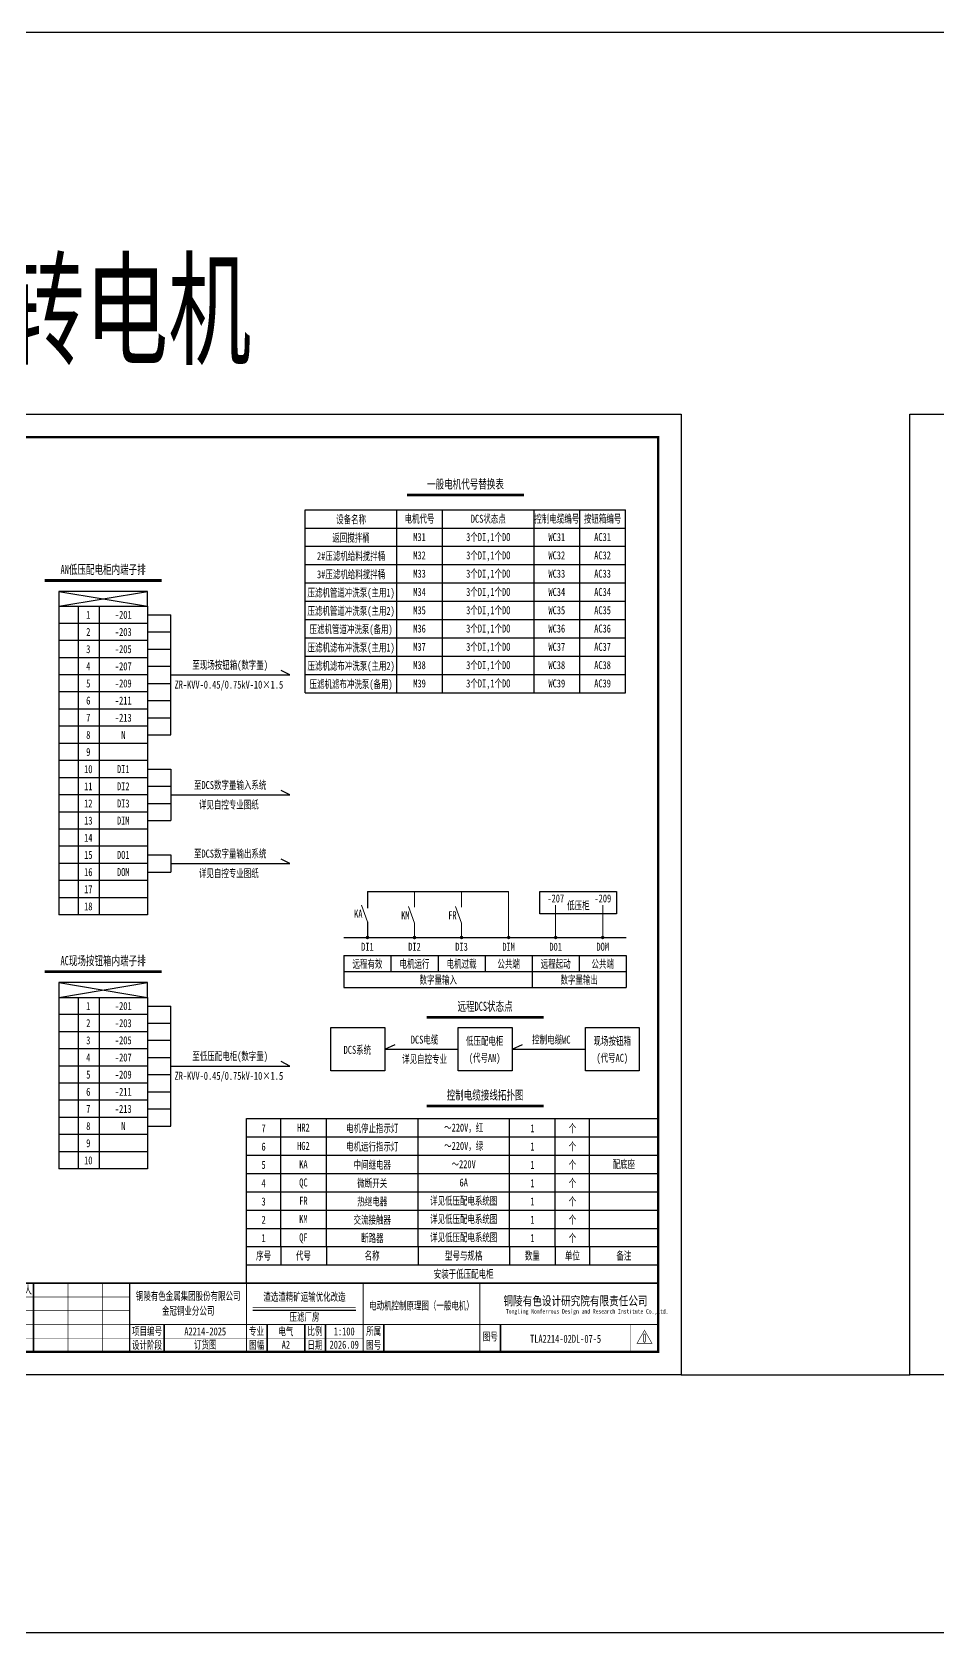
# Model space of a CAD drawing. Header units: millimetres. Extents: x 257344 to 1270023, y 272924 to 540726.
# Drawn here: x 1085439 to 1125034, y 272924 to 342924 of the extents above; entities that cross this region are included whole.
import ezdxf
from ezdxf.enums import TextEntityAlignment as Align

# ---------------------------------------------------------------- set-up
doc = ezdxf.new("R2010")
doc.units = ezdxf.units.MM
doc.linetypes.add('常规', pattern=[20, 10, 0, 10])
doc.layers.add('CAXA0层', color=7, linetype='Continuous', lineweight=25)
doc.layers.add('SW', color=8, linetype='Continuous', lineweight=20)
for name, color, linetype in [('TEXT', 4, 'Continuous'), ('动力平面导线层', 3, '常规'), ('动力平面设备层', 1, 'Continuous'), ('图框', 7, 'Continuous'), ('标注-照明', 7, 'Continuous'), ('照明平面导线层', 3, 'Continuous'), ('照明平面设备层', 1, 'Continuous')]:
    doc.layers.add(name, color=color, linetype=linetype)
doc.styles.add('HZ', font='', dxfattribs={"width": 0.75})
doc.styles.add('标准', font='', dxfattribs={"width": 0.667})
doc.styles.get('HZ').set_extended_font_data('SimSun')
doc.styles.get('标准').set_extended_font_data('NSimSun')

# ---------------------------------------------------------------- blocks, each defined once
blk = doc.blocks.new('3')
at = {"layer": 'TEXT', "color": 7, "lineweight": 25, "style": 'HZ', "width": 0.75}
for s, height, p in [('铜陵有色设计研究院有限责任公司', 400, (221501, 249018)), ('Tongling Nonferrous Design and Research Institute Co.,Ltd.', 200, (221613, 248659))]:
    blk.add_text(s, height=height, dxfattribs=at).set_placement(p)
blk = doc.blocks.new('铜陵有色图签02')
at = {"layer": '图框', "linetype": 'Continuous', "lineweight": 50}
for p, q in [((-38401, 3003), (-38401, 1)), ((-29100, 3001), (-29100, 0))]:
    blk.add_line(p, q, dxfattribs=at)
at = {"layer": '图框', "color": 7, "linetype": 'Continuous', "lineweight": 25}
for p, q in [((-36201, 3010), (-36201, 9)), ((-34701, 3010), (-34701, 9)), ((-33401, 3017), (-33401, 16)), ((-31901, 3017), (-31901, 16)), ((-30601, 3017), (-30601, 16)), ((-29100, 1201), (-37501, 1201))]:
    blk.add_line(p, q, dxfattribs=at)
at = {"layer": '图框', "color": 7, "linetype": 'Continuous', "lineweight": 35}
for p, q in [((-27300, 3001), (-27300, 1)), ((-21600, 1197), (-21600, -3)), ((-17100, 1200), (-17100, 0)), ((-15450, 0), (-15450, 1200)), ((-14550, 1200), (-14550, 0)), ((-12000, 1201), (-12000, 1)), ((-6900, 1202), (-6900, 2))]:
    blk.add_line(p, q, dxfattribs=at)
at = {"layer": '图框', "lineweight": 25}
blk.add_line((-17723, 1830), (-13223, 1830), dxfattribs=at)
at = {"layer": '图框', "lineweight": 70, "const_width": 70}
blk.add_lwpolyline([(-17980, 3001), (0, 3001), (-38401, 3001)], dxfattribs=at)
at = {"layer": '图框', "color": 7, "linetype": 'Continuous', "lineweight": 25, "const_width": 25}
for points in [[(-37501, 3000), (-37501, 0)], [(-25800, 3001), (-25800, 1)], [(-24300, 3001), (-24300, 1)], [(-23100, 2401), (-37501, 2401)], [(-23100, 1801), (-37501, 1801)], [(-23100, 1201), (-29100, 1201)], [(-602, 943), (-932, 371), (-272, 371), (-602, 943)], [(-12900, 600), (-18000, 600), (-37501, 600)]]:
    blk.add_lwpolyline(points, dxfattribs=at)
at = {"layer": '图框', "linetype": 'Continuous', "lineweight": 50, "const_width": 50}
for points in [[(-23100, 3001), (-23100, 1)], [(-18000, 3000), (-18000, 0)]]:
    blk.add_lwpolyline(points, dxfattribs=at)
at = {"layer": '图框', "lineweight": 50, "const_width": 50}
for points in [[(-12900, 3001), (-12900, 1)], [(-7800, 3001), (-7800, 1)], [(0, 3000), (0, 0)], [(-23100, 1200), (0, 1200)]]:
    blk.add_lwpolyline(points, dxfattribs=at)
at = {"layer": '图框', "lineweight": 25, "const_width": 35}
blk.add_lwpolyline([(-17723, 1930), (-13223, 1930)], dxfattribs=at)
at = {"layer": '图框', "color": 7, "linetype": 'Continuous', "lineweight": 35, "const_width": 25}
blk.add_lwpolyline([(-1200, 1201), (-1200, 0)], dxfattribs=at)
at = {"layer": '图框', "linetype": 'Continuous', "lineweight": 70, "const_width": 70}
blk.add_lwpolyline([(-38401, 1), (0, 0)], dxfattribs=at)
at = {"layer": '图框', "lineweight": 25}
blk.add_blockref('3', (-228268, -246986), dxfattribs=at)
at = {"layer": 'TEXT', "color": 7, "lineweight": 25, "style": '标准', "width": 0.667}
for s, height, p in [('总  图', 300, (-36862, 2555)), ('建  筑', 300, (-34062, 2562)), ('热  工', 300, (-31262, 2562)), ('项目负责人', 350, (-28197, 2541)), ('会', 300, (-37942, 2054)), ('冶  炼', 300, (-36862, 1955)), ('化  工', 300, (-34062, 1962)), ('给排水', 300, (-31262, 1962)), ('审  定', 350, (-28197, 1941)), ('签', 300, (-37942, 1404)), ('选  矿', 300, (-36862, 1355)), ('暖  通', 300, (-34062, 1362)), ('自  控', 300, (-31262, 1362)), ('审  核', 350, (-28197, 1341)), ('栏', 300, (-37942, 754)), ('采  矿', 300, (-36862, 754)), ('机  械', 300, (-34062, 761)), ('电  气', 300, (-31262, 761)), ('校  对', 350, (-28197, 741)), ('项目编号', 350, (-22343, 730)), ('专业', 350, (-17559, 730)), ('比例', 350, (-15009, 730)), ('所属', 350, (-12438, 730)), ('图号', 350, (-7339, 495)), ('专  业', 300, (-36862, 170)), ('签  字', 300, (-35449, 170)), ('专  业', 300, (-34062, 177)), ('签  字', 300, (-32649, 177)), ('专  业', 300, (-31262, 177)), ('签  字', 300, (-29849, 177)), ('设  计', 350, (-28197, 139)), ('设计阶段', 350, (-22343, 130)), ('图幅', 350, (-17559, 130)), ('日期', 350, (-15009, 130)), ('图号', 350, (-12438, 130))]:
    blk.add_text(s, height=height, dxfattribs=at).set_placement(p, align=Align.CENTER)

msp = doc.modelspace()

# ---------------------------------------------------------------- linework, layer by layer
at = {"color": 2, "linetype": 'ByBlock', "lineweight": 25}
for p, q in [((1086613.44167, 318467.31385), (1090480.4681, 317816.48436)), ((1086613.44167, 317816.48436), (1090480.4681, 318467.31385)), ((1086613.44167, 317816.48436), (1086613.44167, 304320.03889)), ((1086613.44167, 317816.48436), (1090480.4681, 317816.48436)), ((1087449.3363, 317816.48436), (1087449.3363, 304320.03889)), ((1088368.75821, 317816.48436), (1088368.75821, 304320.03889)), ((1090480.4681, 317816.48436), (1090480.4681, 304320.03889)), ((1090480.4681, 317066.68183), (1086613.44167, 317066.68183)), ((1090480.4681, 316316.8793), (1086613.44167, 316316.8793)), ((1090480.4681, 315567.07678), (1086613.44167, 315567.07678)), ((1090480.4681, 314817.27425), (1086613.44167, 314817.27425)), ((1090480.4681, 314067.47173), (1086613.44167, 314067.47173)), ((1090480.4681, 313317.6692), (1086613.44167, 313317.6692)), ((1090480.4681, 312567.86667), (1086613.44167, 312567.86667)), ((1090480.4681, 311818.06415), (1086613.44167, 311818.06415)), ((1090480.4681, 311068.26162), (1086613.44167, 311068.26162)), ((1090480.4681, 310318.4591), (1086613.44167, 310318.4591)), ((1090480.4681, 309568.65657), (1086613.44167, 309568.65657)), ((1090480.4681, 308818.85404), (1086613.44167, 308818.85404)), ((1090480.4681, 308069.05152), (1086613.44167, 308069.05152)), ((1090480.4681, 307319.24899), (1086613.44167, 307319.24899)), ((1090480.4681, 306569.44646), (1086613.44167, 306569.44646)), ((1090480.4681, 305819.64394), (1086613.44167, 305819.64394)), ((1090480.4681, 305069.84141), (1086613.44167, 305069.84141)), ((1090480.4681, 304320.03889), (1086613.44167, 304320.03889))]:
    msp.add_line(p, q, dxfattribs=at)
at = {"color": 1, "linetype": 'ByBlock'}
for p, q in [((1090480.4681, 317441.58309), (1091499.44899, 317441.58309)), ((1091499.44899, 312192.96541), (1091499.44899, 317441.58309)), ((1090480.4681, 316691.78057), (1091499.44899, 316691.78057)), ((1090480.4681, 315941.97804), (1091499.44899, 315941.97804)), ((1090480.4681, 315192.17552), (1091499.44899, 315192.17552)), ((1090480.4681, 314442.37299), (1091499.44899, 314442.37299)), ((1091499.44899, 314817.27425), (1096700.6801, 314817.27425)), ((1090480.4681, 313692.57046), (1091499.44899, 313692.57046)), ((1090480.4681, 312942.76794), (1091499.44899, 312942.76794)), ((1090480.4681, 312192.96541), (1091499.44899, 312192.96541)), ((1090480.4681, 310693.36036), (1091499.44899, 310693.36036)), ((1090480.4681, 309943.55783), (1091499.44899, 309943.55783)), ((1091499.44899, 309568.65657), (1096700.6801, 309568.65657)), ((1090480.4681, 309193.75531), (1091499.44899, 309193.75531)), ((1090480.4681, 308443.95278), (1091499.44899, 308443.95278)), ((1090480.4681, 306944.34773), (1091499.44899, 306944.34773)), ((1090480.4681, 306194.5452), (1091499.44899, 306194.5452)), ((1091499.44899, 306569.44646), (1096700.6801, 306569.44646)), ((1090480.4681, 300337.35639), (1091499.44899, 300337.35639)), ((1091499.44899, 295088.73871), (1091499.44899, 300337.35639)), ((1090480.4681, 299587.55386), (1091499.44899, 299587.55386)), ((1090480.4681, 298837.75134), (1091499.44899, 298837.75134)), ((1090480.4681, 298087.94881), (1091499.44899, 298087.94881)), ((1091499.44899, 297713.04755), (1096700.6801, 297713.04755)), ((1090480.4681, 297338.14629), (1091499.44899, 297338.14629)), ((1090480.4681, 296588.34376), (1091499.44899, 296588.34376)), ((1090480.4681, 295838.54123), (1091499.44899, 295838.54123)), ((1090480.4681, 295088.73871), (1091499.44899, 295088.73871))]:
    msp.add_line(p, q, dxfattribs=at)
at = {"color": 3, "linetype": 'ByBlock', "lineweight": 25}
for p, q in [((1086613.44167, 301363.08714), (1090480.4681, 300712.25765)), ((1086613.44167, 300712.25765), (1090480.4681, 301363.08714)), ((1086613.44167, 300712.25765), (1086613.44167, 293214.23239)), ((1086613.44167, 300712.25765), (1090480.4681, 300712.25765)), ((1087449.3363, 300712.25765), (1087449.3363, 293214.23239)), ((1088368.75821, 300712.25765), (1088368.75821, 293214.23239)), ((1090480.4681, 300712.25765), (1090480.4681, 293214.23239)), ((1090480.4681, 299962.45513), (1086613.44167, 299962.45513)), ((1090480.4681, 299212.6526), (1086613.44167, 299212.6526)), ((1090480.4681, 298462.85008), (1086613.44167, 298462.85008)), ((1090480.4681, 297713.04755), (1086613.44167, 297713.04755)), ((1090480.4681, 296963.24502), (1086613.44167, 296963.24502)), ((1090480.4681, 296213.4425), (1086613.44167, 296213.4425)), ((1090480.4681, 295463.63997), (1086613.44167, 295463.63997)), ((1090480.4681, 294713.83744), (1086613.44167, 294713.83744)), ((1090480.4681, 293964.03492), (1086613.44167, 293964.03492)), ((1090480.4681, 293214.23239), (1086613.44167, 293214.23239))]:
    msp.add_line(p, q, dxfattribs=at)
at = {"color": 3}
msp.add_line((1113808.79781, 284214.48919), (1123808.79781, 284214.48919), dxfattribs=at)
msp.add_lwpolyline([(267543.57835, 342923.7246), (1270023.47933, 342923.7246), (1270023.47933, 272923.7246), (267543.57835, 272923.7246)], close=True, dxfattribs=at)
at = {"color": 2, "linetype": 'ByBlock', "lineweight": 25}
msp.add_lwpolyline([(1086613.44167, 317816.48436), (1090480.4681, 317816.48436), (1090480.4681, 318467.31385), (1086613.44167, 318467.31385)], close=True, dxfattribs=at)
at = {"color": 7, "linetype": 'ByBlock', "lineweight": 20, "const_width": 75}
for points in [[(1100060.83848, 303333.26635, 1), (1100135.83848, 303333.26635, 1)], [(1102117.33742, 303333.26635, 1), (1102192.33742, 303333.26635, 1)], [(1104173.83635, 303333.26635, 1), (1104248.83635, 303333.26635, 1)], [(1106230.33529, 303333.26635, 1), (1106305.33529, 303333.26635, 1)], [(1108286.83423, 303333.26635, 1), (1108361.83423, 303333.26635, 1)], [(1110343.33316, 303333.26635, 1), (1110418.33316, 303333.26635, 1)]]:
    msp.add_lwpolyline(points, format="xyb", close=True, dxfattribs=at)
at = {"color": 3, "linetype": 'ByBlock', "lineweight": 25}
msp.add_lwpolyline([(1086613.44167, 300712.25765), (1090480.4681, 300712.25765), (1090480.4681, 301363.08714), (1086613.44167, 301363.08714)], close=True, dxfattribs=at)
at = {"layer": 'CAXA0层', "color": 2, "linetype": 'ByBlock', "lineweight": 40}
for p, q in [((1101834.03031, 322704.24579), (1106932.1756, 322704.24579)), ((1085997.88224, 318970.78304), (1091096.02753, 318970.78304)), ((1102690.51318, 299868.6509), (1107788.65847, 299868.6509)), ((1102690.51318, 295989.75523), (1107788.65847, 295989.75523))]:
    msp.add_line(p, q, dxfattribs=at)
at = {"layer": 'CAXA0层', "color": 2, "linetype": 'ByBlock', "lineweight": 0}
for p, q in [((1101834.03031, 322638.76286), (1106932.1756, 322638.76286)), ((1085997.88224, 318905.30011), (1091096.02753, 318905.30011)), ((1102690.51318, 299803.16797), (1107788.65847, 299803.16797)), ((1102690.51318, 295924.2723), (1107788.65847, 295924.2723))]:
    msp.add_line(p, q, dxfattribs=at)
at = {"layer": 'CAXA0层', "color": 3, "linetype": 'ByBlock', "lineweight": 40}
msp.add_line((1085997.88224, 301866.55634), (1091096.02753, 301866.55634), dxfattribs=at)
at = {"layer": 'CAXA0层', "color": 3, "linetype": 'ByBlock', "lineweight": 0}
msp.add_line((1085997.88224, 301801.07341), (1091096.02753, 301801.07341), dxfattribs=at)
at = {"layer": 'SW', "color": 7, "linetype": 'ByBlock', "lineweight": 25}
for p, q in [((1097383.10295, 314036.24651), (1097383.10295, 322036.24651)), ((1101383.10295, 314036.24651), (1101383.10295, 322036.24651)), ((1107383.10295, 314036.24651), (1107383.10295, 322036.24651)), ((1109383.10295, 314036.24651), (1109383.10295, 322036.24651)), ((1111383.10295, 314036.24651), (1111383.10295, 322036.24651)), ((1099070.08901, 302548.27522), (1099070.08901, 301151.92406)), ((1099070.08901, 302548.27522), (1111409.08263, 302548.27522)), ((1101126.58795, 302548.27522), (1101126.58795, 301850.09964)), ((1103183.08689, 302548.27522), (1103183.08689, 301850.09964)), ((1105239.58582, 302548.27522), (1105239.58582, 301850.09964)), ((1107296.08476, 302548.27522), (1107296.08476, 301151.92406)), ((1109352.5837, 302548.27522), (1109352.5837, 301850.09964)), ((1111409.08263, 302548.27522), (1111409.08263, 301151.92406)), ((1099070.08901, 301850.09964), (1111409.08263, 301850.09964)), ((1099070.08901, 301151.92406), (1111409.08263, 301151.92406)), ((1094808.79781, 295414.90322), (1096308.79781, 295414.90322)), ((1094808.79781, 294614.90322), (1094808.79781, 295414.90322)), ((1096308.79781, 295414.90322), (1098308.79781, 295414.90322)), ((1096308.79781, 294614.90322), (1096308.79781, 295414.90322)), ((1098308.79781, 295414.90322), (1102308.79781, 295414.90322)), ((1098308.79781, 294614.90322), (1098308.79781, 295414.90322)), ((1102308.79781, 295414.90322), (1106308.79781, 295414.90322)), ((1102308.79781, 294614.90322), (1102308.79781, 295414.90322)), ((1106308.79781, 295414.90322), (1108308.79781, 295414.90322)), ((1106308.79781, 294614.90322), (1106308.79781, 295414.90322)), ((1108308.79781, 295414.90322), (1109808.79781, 295414.90322)), ((1108308.79781, 294614.90322), (1108308.79781, 295414.90322)), ((1109808.79781, 295414.90322), (1112808.79781, 295414.90322)), ((1109808.79781, 294614.90322), (1109808.79781, 295414.90322)), ((1094808.79781, 294614.90322), (1096308.79781, 294614.90322)), ((1094808.79781, 293814.90322), (1094808.79781, 294614.90322)), ((1096308.79781, 294614.90322), (1098308.79781, 294614.90322)), ((1096308.79781, 293814.90322), (1096308.79781, 294614.90322)), ((1098308.79781, 294614.90322), (1102308.79781, 294614.90322)), ((1098308.79781, 293814.90322), (1098308.79781, 294614.90322)), ((1102308.79781, 294614.90322), (1106308.79781, 294614.90322)), ((1102308.79781, 293814.90322), (1102308.79781, 294614.90322)), ((1106308.79781, 294614.90322), (1108308.79781, 294614.90322)), ((1106308.79781, 293814.90322), (1106308.79781, 294614.90322)), ((1108308.79781, 294614.90322), (1109808.79781, 294614.90322)), ((1108308.79781, 293814.90322), (1108308.79781, 294614.90322)), ((1109808.79781, 294614.90322), (1112808.79781, 294614.90322)), ((1109808.79781, 293814.90322), (1109808.79781, 294614.90322)), ((1094808.79781, 293814.90322), (1096308.79781, 293814.90322)), ((1094808.79781, 293014.90322), (1094808.79781, 293814.90322)), ((1096308.79781, 293814.90322), (1098308.79781, 293814.90322)), ((1096308.79781, 293014.90322), (1096308.79781, 293814.90322)), ((1098308.79781, 293814.90322), (1102308.79781, 293814.90322)), ((1098308.79781, 293014.90322), (1098308.79781, 293814.90322)), ((1102308.79781, 293814.90322), (1106308.79781, 293814.90322)), ((1102308.79781, 293014.90322), (1102308.79781, 293814.90322)), ((1106308.79781, 293814.90322), (1108308.79781, 293814.90322)), ((1106308.79781, 293014.90322), (1106308.79781, 293814.90322)), ((1108308.79781, 293814.90322), (1109808.79781, 293814.90322)), ((1108308.79781, 293014.90322), (1108308.79781, 293814.90322)), ((1109808.79781, 293814.90322), (1112808.79781, 293814.90322)), ((1109808.79781, 293014.90322), (1109808.79781, 293814.90322)), ((1094808.79781, 293014.90322), (1096308.79781, 293014.90322)), ((1094808.79781, 292214.90322), (1094808.79781, 293014.90322)), ((1096308.79781, 293014.90322), (1098308.79781, 293014.90322)), ((1096308.79781, 292214.90322), (1096308.79781, 293014.90322)), ((1098308.79781, 293014.90322), (1102308.79781, 293014.90322)), ((1098308.79781, 292214.90322), (1098308.79781, 293014.90322)), ((1102308.79781, 293014.90322), (1106308.79781, 293014.90322)), ((1102308.79781, 292214.90322), (1102308.79781, 293014.90322)), ((1106308.79781, 293014.90322), (1108308.79781, 293014.90322)), ((1106308.79781, 292214.90322), (1106308.79781, 293014.90322)), ((1108308.79781, 293014.90322), (1109808.79781, 293014.90322)), ((1108308.79781, 292214.90322), (1108308.79781, 293014.90322)), ((1109808.79781, 293014.90322), (1112808.79781, 293014.90322)), ((1109808.79781, 292214.90322), (1109808.79781, 293014.90322)), ((1094808.79781, 292214.90322), (1096308.79781, 292214.90322)), ((1094808.79781, 291414.90322), (1094808.79781, 292214.90322)), ((1096308.79781, 292214.90322), (1098308.79781, 292214.90322)), ((1096308.79781, 291414.90322), (1096308.79781, 292214.90322)), ((1098308.79781, 292214.90322), (1102308.79781, 292214.90322)), ((1098308.79781, 291414.90322), (1098308.79781, 292214.90322)), ((1102308.79781, 292214.90322), (1106308.79781, 292214.90322)), ((1102308.79781, 291414.90322), (1102308.79781, 292214.90322)), ((1106308.79781, 292214.90322), (1108308.79781, 292214.90322)), ((1106308.79781, 291414.90322), (1106308.79781, 292214.90322)), ((1108308.79781, 292214.90322), (1109808.79781, 292214.90322)), ((1108308.79781, 291414.90322), (1108308.79781, 292214.90322)), ((1109808.79781, 292214.90322), (1112808.79781, 292214.90322)), ((1109808.79781, 291414.90322), (1109808.79781, 292214.90322)), ((1094808.79781, 291414.90322), (1096308.79781, 291414.90322)), ((1094808.79781, 290614.90322), (1094808.79781, 291414.90322)), ((1096308.79781, 291414.90322), (1098308.79781, 291414.90322)), ((1096308.79781, 290614.90322), (1096308.79781, 291414.90322)), ((1098308.79781, 291414.90322), (1102308.79781, 291414.90322)), ((1098308.79781, 290614.90322), (1098308.79781, 291414.90322)), ((1102308.79781, 291414.90322), (1106308.79781, 291414.90322)), ((1102308.79781, 290614.90322), (1102308.79781, 291414.90322)), ((1106308.79781, 291414.90322), (1108308.79781, 291414.90322)), ((1106308.79781, 290614.90322), (1106308.79781, 291414.90322)), ((1108308.79781, 291414.90322), (1109808.79781, 291414.90322)), ((1108308.79781, 290614.90322), (1108308.79781, 291414.90322)), ((1109808.79781, 291414.90322), (1112808.79781, 291414.90322)), ((1109808.79781, 290614.90322), (1109808.79781, 291414.90322)), ((1094808.79781, 290614.90322), (1096308.79781, 290614.90322)), ((1094808.79781, 289814.90322), (1094808.79781, 290614.90322)), ((1096308.79781, 290614.90322), (1098308.79781, 290614.90322)), ((1096308.79781, 289814.90322), (1096308.79781, 290614.90322)), ((1098308.79781, 290614.90322), (1102308.79781, 290614.90322)), ((1098308.79781, 289814.90322), (1098308.79781, 290614.90322)), ((1102308.79781, 290614.90322), (1106308.79781, 290614.90322)), ((1102308.79781, 289814.90322), (1102308.79781, 290614.90322)), ((1106308.79781, 290614.90322), (1108308.79781, 290614.90322)), ((1106308.79781, 289814.90322), (1106308.79781, 290614.90322)), ((1108308.79781, 290614.90322), (1109808.79781, 290614.90322)), ((1108308.79781, 289814.90322), (1108308.79781, 290614.90322)), ((1109808.79781, 290614.90322), (1112808.79781, 290614.90322)), ((1109808.79781, 289814.90322), (1109808.79781, 290614.90322)), ((1094808.79781, 289014.90322), (1094808.79781, 289814.90322)), ((1094808.79781, 289814.90322), (1112808.79781, 289814.90322)), ((1096308.79781, 289814.90322), (1096308.79781, 289014.90322)), ((1098308.79781, 289814.90322), (1098308.79781, 289014.90322)), ((1102308.79781, 289814.90322), (1102308.79781, 289014.90322)), ((1106308.79781, 289814.90322), (1106308.79781, 289014.90322)), ((1108308.79781, 289814.90322), (1108308.79781, 289014.90322)), ((1109808.79781, 289814.90322), (1109808.79781, 289014.90322)), ((1094808.79781, 289014.90322), (1112808.79781, 289014.90322)), ((1094808.79781, 288214.90322), (1094808.79781, 289014.90322))]:
    msp.add_line(p, q, dxfattribs=at)
at = {"layer": '动力平面导线层', "color": 0, "linetype": 'ByBlock'}
for p, q in [((1097383.10295, 322036.24651), (1111383.10295, 322036.24651)), ((1103383.10295, 314036.24651), (1103383.10295, 322036.24651)), ((1097383.10295, 321236.24651), (1111383.10295, 321236.24651)), ((1097383.10295, 320436.24651), (1111383.10295, 320436.24651)), ((1097383.10295, 319636.24651), (1111383.10295, 319636.24651)), ((1097383.10295, 318836.24651), (1111383.10295, 318836.24651)), ((1097383.10295, 318036.24651), (1111383.10295, 318036.24651)), ((1097383.10295, 317236.24651), (1111383.10295, 317236.24651)), ((1097383.10295, 316436.24651), (1111383.10295, 316436.24651)), ((1097383.10295, 315636.24651), (1111383.10295, 315636.24651)), ((1097383.10295, 314836.24651), (1111383.10295, 314836.24651)), ((1097383.10295, 314036.24651), (1111383.10295, 314036.24651))]:
    msp.add_line(p, q, dxfattribs=at)
at = {"layer": '动力平面设备层', "color": 1, "linetype": 'ByBlock', "lineweight": -3, "ltscale": 100}
for p, q in [((1096700.6801, 314817.27425), (1096324.11582, 315010.48092)), ((1091499.44899, 310693.36036), (1091499.44899, 308443.95278)), ((1096700.6801, 309568.65657), (1096324.11582, 309761.86323)), ((1091499.44899, 306944.34773), (1091499.44899, 306194.5452)), ((1096700.6801, 306569.44646), (1096324.11582, 306762.65313)), ((1096700.6801, 297713.04755), (1096324.11582, 297906.25421))]:
    msp.add_line(p, q, dxfattribs=at)
at = {"layer": '动力平面设备层', "color": 3, "linetype": 'ByBlock', "lineweight": -3, "ltscale": 100}
for p, q in [((1107629.37465, 305340.97755), (1110988.02065, 305340.97755)), ((1107629.37465, 304368.51824), (1107629.37465, 305340.97755)), ((1110988.02065, 305340.97755), (1110988.02065, 304368.51824)), ((1110988.02065, 304368.51824), (1107629.37465, 304368.51824))]:
    msp.add_line(p, q, dxfattribs=at)
at = {"layer": '图框', "linetype": 'Continuous', "lineweight": 100, "const_width": 100}
msp.add_lwpolyline([(1056908.79781, 285214.48919), (1112808.79781, 285214.48919), (1112808.79781, 325214.48919), (1056908.79781, 325214.48919)], close=True, dxfattribs=at)
at = {"layer": '标注-照明', "linetype": 'ByBlock', "lineweight": 25, "ltscale": 100}
for p, q in [((1100098.33848, 305340.97755), (1100098.33848, 304622.06)), ((1100098.33848, 305340.97755), (1106267.83529, 305340.97755)), ((1100098.33848, 304018.5725), (1100098.33848, 303333.26635)), ((1099070.08901, 303333.26635), (1111409.08263, 303333.26635)), ((1100855.06507, 298447.73044), (1101307.73252, 298650.86147)), ((1100855.06507, 298447.73044), (1104061.38719, 298447.73044)), ((1106417.78446, 298447.73044), (1106870.4519, 298650.86147)), ((1106417.78446, 298447.73044), (1109624.10657, 298447.73044))]:
    msp.add_line(p, q, dxfattribs=at)
for points in [[(1100855.06507, 297501.83723), (1098498.6678, 297501.83723), (1098498.6678, 299393.62364), (1100855.06507, 299393.62364)], [(1106417.78446, 297501.83723), (1104061.38719, 297501.83723), (1104061.38719, 299393.62364), (1106417.78446, 299393.62364)], [(1111980.50385, 297501.83723), (1109624.10657, 297501.83723), (1109624.10657, 299393.62364), (1111980.50385, 299393.62364)]]:
    msp.add_lwpolyline(points, close=True, dxfattribs=at)
at = {"layer": '照明平面导线层', "color": 0, "linetype": 'ByBlock', "lineweight": 20}
for p, q in [((1102154.83742, 304656.50043), (1102154.83742, 305340.97755)), ((1104211.33635, 304656.50043), (1104211.33635, 305340.97755)), ((1106267.83529, 303333.26635), (1106267.83529, 305340.97755)), ((1100098.33848, 304018.5725), (1099836.90641, 304749.68664)), ((1102154.83742, 303954.75918), (1101893.40535, 304685.87332)), ((1104211.33635, 303954.75918), (1103949.90428, 304685.87332)), ((1108324.33423, 303333.26635), (1108324.33423, 304739.56092)), ((1110380.83316, 303333.26635), (1110380.83316, 304739.56092)), ((1102154.83742, 303333.26635), (1102154.83742, 303954.75918)), ((1104211.33635, 303333.26635), (1104211.33635, 303954.75918))]:
    msp.add_line(p, q, dxfattribs=at)
at = {"layer": '照明平面设备层', "color": 0, "lineweight": -3, "ltscale": 100}
for points in [[(1054408.79781, 326214.48919), (1113808.79781, 326214.48919), (1113808.79781, 284214.48919), (1054408.79781, 284214.48919)], [(1123808.79781, 326214.48919), (1183208.79781, 326214.48919), (1183208.79781, 284214.48919), (1123808.79781, 284214.48919)]]:
    msp.add_lwpolyline(points, close=True, dxfattribs=at)

# ---------------------------------------------------------------- block references
at = {"layer": '图框', "lineweight": 25}
msp.add_blockref('铜陵有色图签02', (1112808.79781, 285214.48919), dxfattribs=at)

# ---------------------------------------------------------------- texts
at = {"layer": 'SW', "color": 4, "linetype": 'ByBlock', "lineweight": 25, "style": '标准', "width": 0.667}
for s, height, p in [('一般正转电机', 4000, (1084108.79781, 328795.1976)), ('DCS电缆', 350, (1102593.42674, 298692.09497)), ('低压配电柜', 350, (1105221.29613, 298633.84835)), ('控制电缆WC', 350, (1108134.55123, 298692.09497)), ('现场按钮箱', 350, (1110798.12668, 298633.84835)), ('DCS系统', 350, (1099658.57674, 298245.62373)), ('详见自控专业', 350, (1102593.42674, 297843.42079)), ('(代号AN)', 350, (1105221.29613, 297894.98883)), ('(代号AC)', 350, (1110798.12668, 297894.98883))]:
    msp.add_text(s, height=height, dxfattribs=at).set_placement(p, align=Align.CENTER)
at = {"layer": 'SW', "color": 2, "linetype": 'ByBlock', "lineweight": 25, "style": '标准', "width": 0.667}
for s, p in [('一般电机代号替换表', (1104382.87522, 322959.25982)), ('AN低压配电柜内端子排', (1088546.72715, 319225.79707)), ('远程DCS状态点', (1105239.35809, 300123.66493)), ('控制电缆接线拓扑图', (1105239.35809, 296244.76926))]:
    msp.add_text(s, height=400, dxfattribs=at).set_placement(p, align=Align.CENTER)
at = {"layer": 'SW', "color": 7, "linetype": 'ByBlock', "lineweight": 25, "style": '标准', "width": 0.667}
for s, p in [('设备名称', (1099383.10295, 321436.24651)), ('电机代号', (1102374.24561, 321467.15995)), ('DCS状态点', (1105379.24561, 321467.15995)), ('控制电缆编号', (1108374.24561, 321467.15995)), ('按钮箱编号', (1110374.24561, 321467.15995)), ('返回搅拌桶', (1099383.10295, 320636.24651)), ('M31', (1102374.24561, 320667.15995)), ('3个DI,1个DO', (1105379.24561, 320667.15995)), ('WC31', (1108374.24561, 320667.15995)), ('AC31', (1110374.24561, 320667.15995)), ('2#压滤机给料搅拌桶', (1099383.10295, 319836.24651)), ('M32', (1102374.24561, 319867.15995)), ('3个DI,1个DO', (1105379.24561, 319867.15995)), ('WC32', (1108374.24561, 319867.15995)), ('AC32', (1110374.24561, 319867.15995)), ('3#压滤机给料搅拌桶', (1099383.10295, 319036.24651)), ('M33', (1102374.24561, 319067.15995)), ('3个DI,1个DO', (1105379.24561, 319067.15995)), ('WC33', (1108374.24561, 319067.15995)), ('AC33', (1110374.24561, 319067.15995)), ('压滤机管道冲洗泵(主用1)', (1099383.10295, 318236.24651)), ('M34', (1102374.24561, 318267.15995)), ('3个DI,1个DO', (1105379.24561, 318267.15995)), ('WC34', (1108374.24561, 318267.15995)), ('AC34', (1110374.24561, 318267.15995)), ('压滤机管道冲洗泵(主用2)', (1099383.10295, 317436.24651)), ('M35', (1102374.24561, 317467.15995)), ('3个DI,1个DO', (1105379.24561, 317467.15995)), ('WC35', (1108374.24561, 317467.15995)), ('AC35', (1110374.24561, 317467.15995)), ('1', (1087897.56663, 317266.68183)), ('-201', (1089426.85969, 317266.68183)), ('2', (1087897.56663, 316516.8793)), ('-203', (1089426.85969, 316516.8793)), ('压滤机管道冲洗泵(备用)', (1099383.10295, 316636.24651)), ('M36', (1102374.24561, 316667.15995)), ('3个DI,1个DO', (1105379.24561, 316667.15995)), ('WC36', (1108374.24561, 316667.15995)), ('AC36', (1110374.24561, 316667.15995)), ('3', (1087897.56663, 315767.07678)), ('-205', (1089426.85969, 315767.07678)), ('压滤机滤布冲洗泵(主用1)', (1099383.10295, 315836.24651)), ('M37', (1102374.24561, 315867.15995)), ('3个DI,1个DO', (1105379.24561, 315867.15995)), ('WC37', (1108374.24561, 315867.15995)), ('AC37', (1110374.24561, 315867.15995)), ('4', (1087897.56663, 315017.27425)), ('-207', (1089426.85969, 315017.27425)), ('至现场按钮箱(数字量)', (1094098.63343, 315074.48272)), ('压滤机滤布冲洗泵(主用2)', (1099383.10295, 315036.24651)), ('M38', (1102374.24561, 315067.15995)), ('3个DI,1个DO', (1105379.24561, 315067.15995)), ('WC38', (1108374.24561, 315067.15995)), ('AC38', (1110374.24561, 315067.15995)), ('5', (1087897.56663, 314267.47173)), ('-209', (1089426.85969, 314267.47173)), ('ZR-KVV-0.45/0.75kV-10×1.5', (1094041.65836, 314214.54528)), ('压滤机滤布冲洗泵(备用)', (1099383.10295, 314236.24651)), ('M39', (1102374.24561, 314267.15995)), ('3个DI,1个DO', (1105379.24561, 314267.15995)), ('WC39', (1108374.24561, 314267.15995)), ('AC39', (1110374.24561, 314267.15995)), ('6', (1087897.56663, 313517.6692)), ('-211', (1089426.85969, 313517.6692)), ('7', (1087897.56663, 312767.86667)), ('-213', (1089426.85969, 312767.86667)), ('8', (1087897.56663, 312018.06415)), ('N', (1089426.85969, 312018.06415)), ('9', (1087897.56663, 311268.26162)), ('10', (1087897.56663, 310518.4591)), ('DI1', (1089426.85969, 310518.4591)), ('11', (1087897.56663, 309768.65657)), ('DI2', (1089426.85969, 309768.65657)), ('至DCS数字量输入系统', (1094098.63343, 309825.86504)), ('12', (1087897.56663, 309018.85404)), ('DI3', (1089426.85969, 309018.85404)), ('详见自控专业图纸', (1094041.65836, 308965.9276)), ('13', (1087897.56663, 308269.05152)), ('DIM', (1089426.85969, 308269.05152)), ('14', (1087897.56663, 307519.24899)), ('15', (1087897.56663, 306769.44646)), ('DO1', (1089426.85969, 306769.44646)), ('至DCS数字量输出系统', (1094098.63343, 306826.65493)), ('16', (1087897.56663, 306019.64394)), ('DOM', (1089426.85969, 306019.64394)), ('详见自控专业图纸', (1094041.65836, 305966.71749)), ('17', (1087897.56663, 305269.84141)), ('-207', (1108330.00016, 304866.60285)), ('-209', (1110386.4991, 304866.60285)), ('18', (1087897.56663, 304520.03889)), ('低压柜', (1109318.69994, 304560.65463)), ('DI1', (1100098.88024, 302752.81292)), ('DI2', (1102155.37917, 302752.81292)), ('DI3', (1104211.87811, 302752.81292)), ('DIM', (1106268.37705, 302752.81292)), ('D01', (1108324.87598, 302752.81292)), ('DOM', (1110381.37492, 302752.81292)), ('远程有效', (1100098.88024, 302004.34085)), ('电机运行', (1102155.37917, 302004.34085)), ('电机过载', (1104211.87811, 302004.34085)), ('公共端', (1106268.37705, 302004.34085)), ('远程起动', (1108324.87598, 302004.34085)), ('公共端', (1110381.37492, 302004.34085)), ('数字量输入', (1103191.69513, 301306.16527)), ('数字量输出', (1109352.5837, 301306.16527)), ('1', (1087897.56663, 300162.45513)), ('-201', (1089426.85969, 300162.45513)), ('2', (1087897.56663, 299412.6526)), ('-203', (1089426.85969, 299412.6526)), ('3', (1087897.56663, 298662.85008)), ('-205', (1089426.85969, 298662.85008)), ('4', (1087897.56663, 297913.04755)), ('-207', (1089426.85969, 297913.04755)), ('至低压配电柜(数字量)', (1094098.63343, 297970.25602)), ('5', (1087897.56663, 297163.24502)), ('-209', (1089426.85969, 297163.24502)), ('ZR-KVV-0.45/0.75kV-10×1.5', (1094041.65836, 297110.31858)), ('6', (1087897.56663, 296413.4425)), ('-211', (1089426.85969, 296413.4425)), ('7', (1087897.56663, 295663.63997)), ('-213', (1089426.85969, 295663.63997)), ('8', (1087897.56663, 294913.83744)), ('N', (1089426.85969, 294913.83744)), ('7', (1095558.79781, 294814.90322)), ('HR2', (1097299.94047, 294845.81665)), ('电机停止指示灯', (1100308.79781, 294814.90322)), ('～220V，红', (1104304.94047, 294845.81665)), ('1', (1107308.79781, 294814.90322)), ('个', (1109058.79781, 294814.90322)), ('9', (1087897.56663, 294164.03492)), ('6', (1095558.79781, 294014.90322)), ('HG2', (1097299.94047, 294045.81665)), ('电机运行指示灯', (1100308.79781, 294014.90322)), ('～220V，绿', (1104304.94047, 294045.81665)), ('1', (1107308.79781, 294014.90322)), ('个', (1109058.79781, 294014.90322)), ('10', (1087897.56663, 293414.23239)), ('5', (1095558.79781, 293214.90322)), ('KA', (1097299.94047, 293245.81665)), ('中间继电器', (1100308.79781, 293214.90322)), ('～220V', (1104304.94047, 293245.81665)), ('1', (1107308.79781, 293214.90322)), ('个', (1109058.79781, 293214.90322)), ('配底座', (1111304.94047, 293245.81665)), ('4', (1095558.79781, 292414.90322)), ('QC', (1097299.94047, 292445.81665)), ('微断开关', (1100308.79781, 292414.90322)), ('6A', (1104304.94047, 292445.81665)), ('1', (1107308.79781, 292414.90322)), ('个', (1109058.79781, 292414.90322)), ('3', (1095558.79781, 291614.90322)), ('FR', (1097299.94047, 291645.81665)), ('热继电器', (1100308.79781, 291614.90322)), ('详见低压配电系统图', (1104304.94047, 291645.81665)), ('1', (1107308.79781, 291614.90322)), ('个', (1109058.79781, 291614.90322)), ('交流接触器', (1100308.79781, 290814.90322)), ('详见低压配电系统图', (1104304.94047, 290845.81665)), ('个', (1109058.79781, 290814.90322)), ('2', (1095558.79781, 290814.90322)), ('KM', (1097299.94047, 290845.81665)), ('1', (1107308.79781, 290814.90322)), ('1', (1095558.79781, 290014.90322)), ('QF', (1097299.94047, 290045.81665)), ('断路器', (1100308.79781, 290014.90322)), ('详见低压配电系统图', (1104304.94047, 290045.81665)), ('1', (1107308.79781, 290014.90322)), ('个', (1109058.79781, 290014.90322)), ('序号', (1095556.94047, 289245.81665)), ('代号', (1097299.94047, 289245.81665)), ('名称', (1100304.94047, 289245.81665)), ('型号与规格', (1104304.94047, 289245.81665)), ('数量', (1107304.94047, 289245.81665)), ('单位', (1109054.94047, 289245.81665)), ('备注', (1111304.94047, 289245.81665)), ('安装于低压配电柜', (1104304.94047, 288445.81665))]:
    msp.add_text(s, height=350, dxfattribs=at).set_placement(p, align=Align.CENTER)
for s, p in [('KA', (1099881.41421, 304370.96551)), ('KM', (1101937.91315, 304307.15219)), ('FR', (1103994.41209, 304307.15219))]:
    msp.add_text(s, height=350, dxfattribs=at).set_placement(p, align=Align.MIDDLE_RIGHT)
at = {"layer": 'SW', "color": 3, "linetype": 'ByBlock', "lineweight": 25, "style": '标准', "width": 0.667}
msp.add_text('AC现场按钮箱内端子排', height=400, dxfattribs=at).set_placement((1088546.72715, 302121.57037), align=Align.CENTER)
at = {"layer": 'SW', "color": 4, "linetype": 'Continuous', "lineweight": 25, "style": '标准', "width": 0.667}
for s, height, p in [('铜陵有色金属集团股份有限公司', 350, (1092262.65097, 287482.57509)), ('渣选渣精矿运输优化改造', 350, (1097345.64971, 287445.46883)), ('金冠铜业分公司', 350, (1092262.65097, 286834.90485)), ('电动机控制原理图（一般电机）', 350, (1102459.70922, 287061.40214)), ('电气', 350, (1096532.97432, 285934.16922)), ('压滤厂房', 350, (1097345.64971, 286568.80084)), ('A2214-2025', 350, (1093008.22153, 285934.16922)), ('A2', 350, (1096532.97432, 285354.46716)), ('2026.09', 350, (1099082.97432, 285354.46716)), ('1:100', 350, (1099082.97432, 285934.16922)), ('TLA2214-02DL-07-5', 350, (1108758.11222, 285610.95975)), ('0', 400, (1112206.57029, 285622.44956))]:
    msp.add_text(s, height=height, dxfattribs=at).set_placement(p, align=Align.CENTER)
at = {"layer": 'SW', "color": 1, "linetype": 'Continuous', "lineweight": 25, "style": '标准', "width": 0.667}
msp.add_text('订货图', height=350, dxfattribs=at).set_placement((1093008.22153, 285354.46716), align=Align.CENTER)

doc.saveas('drawing.dxf')
